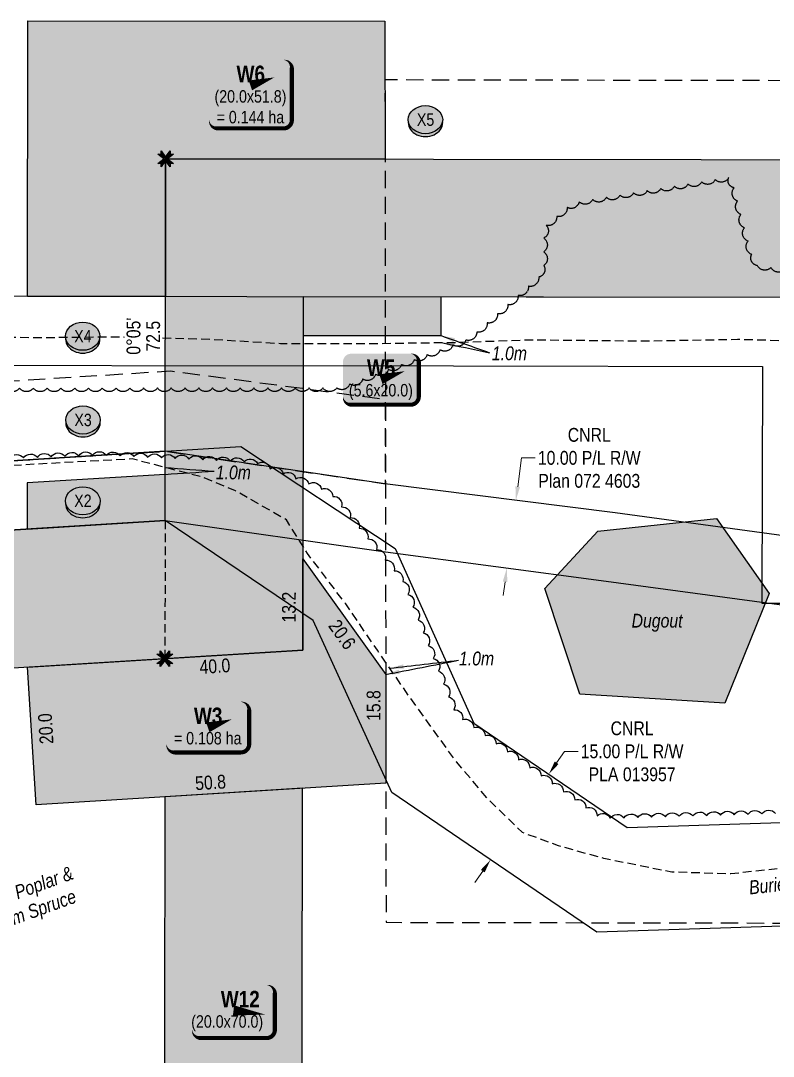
# Model space of a CAD drawing. Extents: x 487965 to 496519, y 6039746 to 6047500.
# Drawn here: x 490327 to 490872, y 6040726 to 6041476 of the extents above; entities that cross this region are included whole.
import ezdxf
from ezdxf.enums import TextEntityAlignment as Align

# ---------------------------------------------------------------- set-up
doc = ezdxf.new("R2010")
doc.units = 0
doc.header["$LTSCALE"] = 5
doc.header["$PDSIZE"] = 0.5
for name, pattern in [('0', [1, 1, 0]), ('foc-ACCESSROAD', [3.75, 2.5, -1.25]), ('foc-TRAV', [1.875, 1.25, -0.625]), ('UG_PIPE', [1.875, 1.25, -0.625])]:
    doc.linetypes.add(name, pattern=pattern)
doc.layers.get('Defpoints').update_dxf_attribs({"color": 9})
for name, color, linetype in [('AS-PIPE-UG', 44, 'UG_PIPE'), ('AS-PIPE-UG-T', 44, 'Continuous'), ('C-AR', 13, 'foc-ACCESSROAD'), ('F-RW', 190, 'Continuous'), ('F-WS', 190, 'foc-ACCESSROAD'), ('L-BD1', 253, 'Continuous'), ('L-MON', 1, 'Continuous'), ('P-CROSSINGS', 250, 'Continuous'), ('P-PROPOSED', 10, 'Continuous'), ('P-PROPOSED-H', 21, 'Continuous'), ('P-TEMP-BLOCKS', 250, 'Continuous'), ('P-TEMP-H', 41, 'Continuous'), ('P-TEMP_WORKSPACE', 46, 'Continuous'), ('P-TRAV', 4, 'foc-TRAV'), ('T-BUSH', 110, '0'), ('T-BUSH-T', 110, 'Continuous'), ('T-WATER', 160, 'Continuous'), ('T-WATER-H', 133, 'Continuous'), ('T-WATER-T', 170, 'Continuous')]:
    doc.layers.add(name, color=color, linetype=linetype)
for name, color, linetype, lineweight in [('F-RW-T', 190, 'Continuous', 9), ('P-TEMP-T', 46, 'Continuous', 18), ('T-TIE-T', 201, 'Continuous', 18)]:
    doc.layers.add(name, color=color, linetype=linetype, lineweight=lineweight)
doc.styles.add('80', font='ARIALN.TTF', dxfattribs={"height": 10})
doc.styles.add('80CG', font='ARIALN.TTF', dxfattribs={"height": 10})
doc.styles.add('80L', font='ARIALN.TTF', dxfattribs={"height": 10})
doc.styles.add('BOLD', font='ARIALNB.TTF')
doc.styles.add('Crossing', font='ARIALN.TTF', dxfattribs={"height": 10})
doc.dimstyles.new('Compass 5 000', dxfattribs={"dimscale": 5, "dimtxt": 9, "dimasz": 2, "dimexe": 0.2, "dimexo": 0.0625, "dimgap": 0.5, "dimtad": 0, "dimtih": 1, "dimtoh": 1, "dimzin": 0, "dimdsep": 46, "dimtxsty": '80CG', "dimcen": 0.1, "dimse1": 1, "dimse2": 1, "dimclrd": 256, "dimclrt": 256, "dimaunit": 1, "dimadec": 4, "dimazin": 0, "dimtfac": 0.06, "dimtofl": 0, "dimtmove": 0, "dimatfit": 1, "dimfxl": 0.2, "dimtolj": 1, "dimtzin": 0, "dimlwd": -1, "dimarcsym": 0})

# ---------------------------------------------------------------- blocks, each defined once
blk = doc.blocks.new('*D66')
at = {"layer": 'Defpoints', "color": 0, "transparency": 16777216}
for p in [(490202.58, 6041276.71), (490384.79, 6041276.39), (490384.7, 6041226.42)]:
    blk.add_point(p, dxfattribs=at)
at = {"layer": 'F-RW-T', "transparency": 16777216}
for p, q in [((490202.6, 6041286.71), (490202.66, 6041324.78)), ((490202.66, 6041324.78), (490212.66, 6041324.78)), ((490202.47, 6041216.74), (490202.46, 6041206.74))]:
    blk.add_line(p, q, dxfattribs=at)
for points in [[(490200.93, 6041286.71), (490204.26, 6041286.71), (490202.58, 6041276.71)], [(490200.81, 6041216.74), (490204.14, 6041216.73), (490202.49, 6041226.74)]]:
    blk.add_solid(points, dxfattribs=at)
at = {"layer": 'F-RW-T', "transparency": 16777216, "insert": (490251.75, 6041324.78), "char_height": 10, "attachment_point": 5, "style": '80CG'}
blk.add_mtext('\\A1;CNRL\\P10.00 P/L R/W\\PPlan 802 3164\\PPLA 941611', dxfattribs=at)
blk = doc.blocks.new('*D109')
at = {"layer": 'Defpoints', "color": 0, "transparency": 16777216}
for p in [(490687.43, 6041128.48), (490679.12, 6041079.62), (490680.89, 6041079.38)]:
    blk.add_point(p, dxfattribs=at)
at = {"layer": 'F-RW-T', "transparency": 16777216}
for p, q in [((490686.97, 6041138.63), (490689.74, 6041159.45)), ((490689.74, 6041159.45), (490699.74, 6041159.45)), ((490677.8, 6041069.7), (490676.48, 6041059.79))]:
    blk.add_line(p, q, dxfattribs=at)
for points in [[(490685.32, 6041138.85), (490688.62, 6041138.41), (490685.65, 6041128.72)], [(490676.15, 6041069.92), (490679.45, 6041069.48), (490679.12, 6041079.62)]]:
    blk.add_solid(points, dxfattribs=at)
at = {"layer": 'F-RW-T', "transparency": 16777216, "insert": (490738.83, 6041159.45), "char_height": 10, "attachment_point": 5, "style": '80CG'}
blk.add_mtext('\\A1;CNRL\\P10.00 P/L R/W\\PPlan 072 4603', dxfattribs=at)
blk = doc.blocks.new('*U126')
at = {"true_color": 0xff8aff}
h = blk.add_hatch(color=211, dxfattribs=at)
edge = h.paths.add_edge_path()
edge.add_line((-24, -18.19), (24, -18.19))
edge.add_arc((24, -12.19), 6, 270, 360)
edge.add_line((30, -12.19), (30, 12.5))
edge.add_arc((24, 12.5), 6, 0, 90)
edge.add_line((24, 18.5), (-24, 18.5))
edge.add_arc((-24, 12.5), 6, 90, 180)
edge.add_line((-30, 12.5), (-30, -12.19))
edge.add_arc((-24, -12.19), 6, 180, 270)
at = {"color": 250, "flags": 128}
blk.add_lwpolyline([(-24, -18.19, 3, 3, 0), (24, -18.19, 3, 3, 0.414214), (30, -12.19, 3, 3, 0), (30, 12.5, 3, 0, 0.414214), (24, 18.5, 0, 0, 0), (-24, 18.5, 0, 0, 0.414214), (-30, 12.5, 0, 0, 0), (-30, -12.19, 0, 3, 0.414214)], format="xyseb", close=True, dxfattribs=at)
at = {"flags": 128}
blk.add_lwpolyline([(17.32, 5.81, 0, 7.5, 0), (0, 0, 0, 0, 0)], format="xyseb", dxfattribs=at)
at = {"color": 250}
for tag, p, height, style in [('TEMP_AREA_W1_001', (-9.21, 2.24), 12, 'BOLD'), ('ENTER_TEXT_001', (-30.66, -12.47), 9, '80')]:
    blk.add_attdef(tag, p, '', height=height, dxfattribs=dict(at, style=style))
blk = doc.blocks.new('*U127')
at = {"true_color": 0xff8aff}
h = blk.add_hatch(color=211, dxfattribs=at)
edge = h.paths.add_edge_path()
edge.add_line((-21.5, -18.52), (21.5, -18.52))
edge.add_arc((21.5, -12.52), 6, 270, 360)
edge.add_line((27.5, -12.52), (27.5, 12.5))
edge.add_arc((21.5, 12.5), 6, 0, 90)
edge.add_line((21.5, 18.5), (-21.5, 18.5))
edge.add_arc((-21.5, 12.5), 6, 90, 180)
edge.add_line((-27.5, 12.5), (-27.5, -12.52))
edge.add_arc((-21.5, -12.52), 6, 180, 270)
at = {"color": 250, "flags": 128}
blk.add_lwpolyline([(-21.5, -18.52, 3, 3, 0), (21.5, -18.52, 3, 3, 0.414214), (27.5, -12.52, 3, 3, 0), (27.5, 12.5, 3, 0, 0.414214), (21.5, 18.5, 0, 0, 0), (-21.5, 18.5, 0, 0, 0.414214), (-27.5, 12.5, 0, 0, 0), (-27.5, -12.52, 0, 3, 0.414214)], format="xyseb", close=True, dxfattribs=at)
at = {"flags": 128}
blk.add_lwpolyline([(17.32, 5.81, 0, 7.5, 0), (0, 0, 0, 0, 0)], format="xyseb", dxfattribs=at)
at = {"color": 250}
for tag, p, height, style in [('TEMP_AREA_W1_001', (-9.21, 2.24), 12, 'BOLD'), ('ENTER_TEXT_001', (-30.66, -12.47), 9, '80')]:
    blk.add_attdef(tag, p, '', height=height, dxfattribs=dict(at, style=style))
blk = doc.blocks.new('*U101')
at = {"true_color": 0xff8aff}
h = blk.add_hatch(color=211, dxfattribs=at)
edge = h.paths.add_edge_path()
edge.add_line((-24, -31.19), (24, -31.19))
edge.add_arc((24, -25.19), 6, 270, 360)
edge.add_line((30, -25.19), (30, 12.5))
edge.add_arc((24, 12.5), 6, 0, 90)
edge.add_line((24, 18.5), (-24, 18.5))
edge.add_arc((-24, 12.5), 6, 90, 180)
edge.add_line((-30, 12.5), (-30, -25.19))
edge.add_arc((-24, -25.19), 6, 180, 270)
at = {"color": 250, "flags": 128}
blk.add_lwpolyline([(-24, -31.19, 3, 3, 0), (24, -31.19, 3, 3, 0.414214), (30, -25.19, 3, 3, 0), (30, 12.5, 3, 0, 0.414214), (24, 18.5, 0, 0, 0), (-24, 18.5, 0, 0, 0.414214), (-30, 12.5, 0, 0, 0), (-30, -25.19, 0, 3, 0.414214)], format="xyseb", close=True, dxfattribs=at)
at = {"flags": 128}
blk.add_lwpolyline([(17.32, 5.81, 0, 7.5, 0), (0, 0, 0, 0, 0)], format="xyseb", dxfattribs=at)
at = {"color": 250}
for tag, p, height, style in [('TEMP_AREA_W1_001', (-9.21, 2.24), 12, 'BOLD'), ('ENTER_TEXT_001', (-30.66, -12.47), 9, '80')]:
    blk.add_attdef(tag, p, '', height=height, dxfattribs=dict(at, style=style))
blk = doc.blocks.new('xing2')
h = blk.add_hatch(color=50)
h.dxf.hatch_style = 1
edge = h.paths.add_edge_path()
edge.add_ellipse((0, 0), major_axis=(-12.5, 0), ratio=0.816297, start_angle=0, end_angle=360)
h = blk.add_hatch(color=250)
h.dxf.hatch_style = 1
edge = h.paths.add_edge_path()
edge.add_ellipse((0, -2.05), major_axis=(-12.5, 0), ratio=0.816297, start_angle=0, end_angle=180)
edge.add_line((12.5, -2.05), (12.5, 0))
edge.add_ellipse((0, 0), major_axis=(-12.5, 0), ratio=0.816297, start_angle=0, end_angle=180, ccw=False)
edge.add_line((-12.5, 0), (-12.5, -2.05))
at = {"color": 250}
blk.add_ellipse((0, 0), major_axis=(-12.5, 0), ratio=0.816297, dxfattribs=at)
blk.add_ellipse((0, -2.05), major_axis=(-12.5, 0), ratio=0.816297, start_param=0, end_param=3.141593, dxfattribs=at)
at = {"color": 250, "style": 'Crossing'}
blk.add_attdef('CROSSING', text='', height=9, dxfattribs=at).set_placement((0.09, 0.02), align=Align.MIDDLE_CENTER)
at = {"color": 250, "style": 'Crossing', "flags": 1}
for tag, p in [('OWNER', (0.09, -12.49)), ('DESCRIPTION', (0.09, -25.77)), ('LOCATION', (0.09, -39.3)), ('DWG_REF', (0.09, -52.84))]:
    blk.add_attdef(tag, text='', height=9, dxfattribs=at).set_placement(p, align=Align.MIDDLE_CENTER)
blk = doc.blocks.new('TEMP')
h = blk.add_hatch(color=255)
h.dxf.hatch_style = 1
h.paths.add_polyline_path([(0, 0.25), (-0.67, 1.15), (-0.67, 0.67), (-1.15, 0.67), (-0.25, 0), (-1.15, -0.67), (-0.67, -0.67), (-0.67, -1.15), (0, -0.25), (0.67, -1.15), (0.67, -0.67), (1.15, -0.67), (0.25, 0), (1.15, 0.67), (0.67, 0.67), (0.67, 1.15)])
h.paths.add_polyline_path([(0.57, 0.85), (0.57, 0.57), (0.85, 0.57), (0.08, 0), (0.85, -0.57), (0.57, -0.57), (0.57, -0.85), (0, -0.08), (-0.57, -0.85), (-0.57, -0.57), (-0.85, -0.57), (-0.08, 0), (-0.85, 0.57), (-0.57, 0.57), (-0.57, 0.85), (0, 0.08)], flags=16)
h = blk.add_hatch(color=1)
h.dxf.hatch_style = 1
h.paths.add_polyline_path([(0, 0.08), (-0.57, 0.85), (-0.57, 0.57), (-0.85, 0.57), (-0.08, 0), (-0.85, -0.57), (-0.57, -0.57), (-0.57, -0.85), (0, -0.08), (0.57, -0.85), (0.57, -0.57), (0.85, -0.57), (0.08, 0), (0.85, 0.57), (0.57, 0.57), (0.57, 0.85)])
at = {"color": 1}
for p, q in [((-0.08, 0), (0.08, 0)), ((0, 0.08), (0, -0.08))]:
    blk.add_line(p, q, dxfattribs=at)
at = {"color": 255, "flags": 128}
blk.add_lwpolyline([(-0.25, 0), (-1.15, 0.67), (-0.67, 0.67), (-0.67, 1.15), (0, 0.25), (0.67, 1.15), (0.67, 0.67), (1.15, 0.67), (0.25, 0), (1.15, -0.67), (0.67, -0.67), (0.67, -1.15), (0, -0.25), (-0.67, -1.15), (-0.67, -0.67), (-1.15, -0.67)], close=True, dxfattribs=at)
at = {"color": 1, "flags": 128}
blk.add_lwpolyline([(-0.08, 0), (-0.85, 0.57), (-0.57, 0.57), (-0.57, 0.85), (0, 0.08), (0.57, 0.85), (0.57, 0.57), (0.85, 0.57), (0.08, 0), (0.85, -0.57), (0.57, -0.57), (0.57, -0.85), (0, -0.08), (-0.57, -0.85), (-0.57, -0.57), (-0.85, -0.57)], close=True, dxfattribs=at)
blk = doc.blocks.new('*D124')
at = {"layer": 'Defpoints', "color": 0, "transparency": 16777216}
for p in [(490714.64, 6040926.73), (490667.26, 6040868.16), (490672.36, 6040864.68)]:
    blk.add_point(p, dxfattribs=at)
at = {"layer": 'F-RW-T', "transparency": 16777216}
for p, q in [((490715.18, 6040938.46), (490720.81, 6040946.72)), ((490720.81, 6040946.72), (490730.81, 6040946.72)), ((490661.63, 6040859.89), (490656, 6040851.63))]:
    blk.add_line(p, q, dxfattribs=at)
for points in [[(490713.8, 6040939.4), (490716.55, 6040937.52), (490709.54, 6040930.2)], [(490660.26, 6040860.83), (490663.01, 6040858.95), (490667.26, 6040868.16)]]:
    blk.add_solid(points, dxfattribs=at)
at = {"layer": 'F-RW-T', "transparency": 16777216, "insert": (490769.89, 6040946.72), "char_height": 10, "attachment_point": 5, "style": '80CG'}
blk.add_mtext('\\A1;CNRL\\P15.00 P/L R/W\\PPLA 013957', dxfattribs=at)
blk = doc.blocks.new('*U97')
at = {"true_color": 0xff8aff}
h = blk.add_hatch(color=211, dxfattribs=at)
edge = h.paths.add_edge_path()
edge.add_line((-24, -20), (24, -20))
edge.add_arc((24, -14), 6, 270, 360)
edge.add_line((30, -14), (30, 12.5))
edge.add_arc((24, 12.5), 6, 0, 90)
edge.add_line((24, 18.5), (-24, 18.5))
edge.add_arc((-24, 12.5), 6, 90, 180)
edge.add_line((-30, 12.5), (-30, -14))
edge.add_arc((-24, -14), 6, 180, 270)
at = {"color": 250, "flags": 128}
blk.add_lwpolyline([(-24, -20, 3, 3, 0), (24, -20, 3, 3, 0.414214), (30, -14, 3, 3, 0), (30, 12.5, 3, 0, 0.414214), (24, 18.5, 0, 0, 0), (-24, 18.5, 0, 0, 0.414214), (-30, 12.5, 0, 0, 0), (-30, -14, 0, 3, 0.414214)], format="xyseb", close=True, dxfattribs=at)
at = {"flags": 128}
blk.add_lwpolyline([(22.88, -2.94, 0, 7.5, 0), (0, 0, 0, 0, 0)], format="xyseb", dxfattribs=at)
at = {"color": 250}
for tag, p, height, style in [('TEMP_AREA_W1_001', (-9.21, 2.24), 12, 'BOLD'), ('ENTER_TEXT_001', (-30.66, -12.47), 9, '80')]:
    blk.add_attdef(tag, p, '', height=height, dxfattribs=dict(at, style=style))

msp = doc.modelspace()

# ---------------------------------------------------------------- hatches: boundary and pattern name
at = {"layer": 'P-PROPOSED-H'}
h = msp.add_hatch(color=256, dxfattribs=at)
h.dxf.hatch_style = 1
h.paths.add_polyline_path([(491402.318, 6041275.019), (490531.57, 6041276.247), (490531.208, 6041020.104), (490223.912, 6041001.036), (490070.629, 6040941.149), (489428.582, 6040553.853), (489521.508, 6040399.804), (489435.925, 6040348.179), (489291.374, 6040587.811), (490026.353, 6041031.165), (490202.016, 6041099.817), (490431.393, 6041114.05), (490431.763, 6041376.336), (491402.458, 6041374.967)])
at = {"layer": 'P-TEMP-H'}
h = msp.add_hatch(color=256, dxfattribs=at)
h.dxf.hatch_style = 1
h.paths.add_polyline_path([(490331.674, 6041276.529), (490331.956, 6041476.425), (490590.705, 6041476.06), (490590.832, 6041376.112), (490431.763, 6041376.336), (490431.622, 6041276.388)])
h = msp.add_hatch(color=256, dxfattribs=at)
h.dxf.hatch_style = 1
h.paths.add_polyline_path([(490631.478, 6041248.11), (490631.517, 6041276.106), (490531.57, 6041276.247), (490531.53, 6041248.251)])
h = msp.add_hatch(color=256, dxfattribs=at)
h.dxf.hatch_style = 1
h.paths.add_polyline_path([(490331.436, 6041107.848), (490431.393, 6041114.05), (490431.44, 6041147.538), (490331.483, 6041141.336)])
h = msp.add_hatch(color=256, dxfattribs=at)
h.dxf.hatch_style = 1
h.paths.add_polyline_path([(490591.343, 6040923.696), (490337.886, 6040907.968), (490331.696, 6041007.724), (490531.208, 6041020.104), (490531.302, 6041086.273), (490591.273, 6041002.471)])
h = msp.add_hatch(color=256, dxfattribs=at)
h.dxf.hatch_style = 1
h.paths.add_polyline_path([(490530.565, 6040563.795), (490531.067, 6040919.955), (490431.11, 6040913.753), (490430.617, 6040563.936)])
at = {"layer": 'T-WATER-H'}
h = msp.add_hatch(color=256, dxfattribs=at)
h.dxf.hatch_style = 1
h.paths.add_polyline_path([(490837.179, 6040981.63), (490731.961, 6040988.298), (490706.66, 6041064.903), (490745.041, 6041106.254), (490831.17, 6041115.585), (490869.288, 6041061.267)])

# ---------------------------------------------------------------- linework, layer by layer
at = {"layer": 'AS-PIPE-UG', "flags": 128}
for points in [[(490054.886, 6040838.518), (490081.813, 6041184.285), (490095.303, 6041217.255), (490110.028, 6041225.465), (490126.253, 6041233.52), (490152.743, 6041240.44), (490223.493, 6041247.515), (490292.748, 6041247.45), (490337.738, 6041246.71), (490396.548, 6041247.345), (490465.998, 6041245.465), (490515.138, 6041242.465), (490586.743, 6041242.51), (490643.803, 6041243.275), (490696.313, 6041245.195), (490778.138, 6041244.245), (490846.293, 6041245.515), (490970.168, 6041242.165), (491121.543, 6041243.86), (491271.598, 6041249.46), (491402.271, 6041241.713)], [(491073.923, 6040956.225), (491070.748, 6040954.52), (491063.288, 6040948.54), (491030.673, 6040926.08), (491006.573, 6040909.48), (490972.693, 6040885.68), (490949.983, 6040873.74), (490895.918, 6040863.84), (490841.408, 6040857.895), (490798.618, 6040859.19), (490749.478, 6040869.085), (490716.438, 6040878.35), (490690.453, 6040887.855), (490665.083, 6040912.545), (490642.538, 6040939.175), (490607.818, 6040987.275), (490585.268, 6041020), (490562.348, 6041053.61), (490534.663, 6041090.115), (490519.453, 6041114.49), (490482.408, 6041135.6), (490459.218, 6041145.37), (490407.533, 6041158.71), (490316.243, 6041153.735), (490238.958, 6041148.43), (490164.118, 6041121.535), (490117.803, 6041105.145), (490063.153, 6041092.725), (490047.008, 6041083.745), (490007.423, 6041071.45), (489969.898, 6041051.615), (489913.453, 6041010.6), (489770.913, 6040916.745), (489627.798, 6040826.905), (489514.763, 6040757.86), (489398.603, 6040688.05), (489264.643, 6040607.375), (489205.929, 6040571.539)]]:
    msp.add_lwpolyline(points, dxfattribs=at)
at = {"layer": 'C-AR', "flags": 128}
msp.add_lwpolyline([(489196.516, 6040587.093), (489283.915, 6040641.512), (490004.215, 6041076.174), (490115.435, 6041119.497), (490191.053, 6041149.202), (490328.269, 6041157.8), (490381.239, 6041161.119), (490431.464, 6041164.266), (490591.132, 6041140.709), (490591.082, 6041201.754), (490435.266, 6041222.329), (490142.962, 6041203.704), (490128.698, 6041202.795), (489957.717, 6041135.669), (489156.957, 6040652.741)], dxfattribs=at)
at = {"layer": 'F-RW', "flags": 128}
for points in [[(491402.318, 6041275.019), (491299.988, 6041275.164), (490490.59, 6041276.305), (490057.893, 6041276.915), (490002.116, 6040487.78)], [(490092.242, 6040487.78), (490144.66, 6041226.819), (490640.441, 6041226.12), (490864.364, 6041225.804), (490864.016, 6041054.253), (490913.976, 6041054.152), (490914.325, 6041225.733), (491200.104, 6041225.33), (491402.247, 6041225.045)], [(489196.516, 6040587.093), (489283.915, 6040641.512), (490004.215, 6041076.174), (490115.435, 6041119.497), (490191.053, 6041149.202), (490328.269, 6041157.8), (490381.239, 6041161.119), (490486.165, 6041167.694), (490598.179, 6041093.894), (490655.278, 6040967.16), (490766.423, 6040891.451), (490981.761, 6040898.445), (491112.829, 6040987.196), (491154.859, 6040925.127), (491005.608, 6040824.04), (490744.308, 6040815.65), (490595.738, 6040916.9), (490538.821, 6041041.675), (490431.393, 6041114.05), (490202.016, 6041099.817), (490026.353, 6041031.165), (489291.374, 6040587.811), (489222.142, 6040544.655)], [(489222.142, 6040544.655), (489291.374, 6040587.811), (490026.353, 6041031.165), (490202.016, 6041099.817), (490431.393, 6041114.05), (490591.22, 6041091.313), (490750.985, 6041070.053), (490910.608, 6041048.585), (490917.135, 6041098.034), (490757.575, 6041119.577), (490590.656, 6041140.77), (490431.464, 6041164.266), (490381.239, 6041161.119), (490328.269, 6041157.8), (490191.053, 6041149.202), (490115.435, 6041119.497), (490004.215, 6041076.174), (489283.915, 6040641.512), (489196.516, 6040587.093)]]:
    msp.add_lwpolyline(points, dxfattribs=at)
at = {"layer": 'F-WS', "flags": 128}
msp.add_lwpolyline([(491199.841, 6041432.381), (490590.759, 6041433.482), (490591.192, 6041092.909), (490591.536, 6040822.801), (491200.617, 6040821.7)], close=True, dxfattribs=at)
at = {"layer": 'P-PROPOSED', "flags": 128}
msp.add_lwpolyline([(491402.318, 6041275.019), (490531.57, 6041276.247), (490531.208, 6041020.104), (490223.912, 6041001.036), (490070.629, 6040941.149), (489428.582, 6040553.853), (489521.508, 6040399.804), (489435.925, 6040348.179), (489291.374, 6040587.811), (490026.353, 6041031.165), (490202.016, 6041099.817), (490431.393, 6041114.05), (490431.763, 6041376.336), (491402.458, 6041374.967)], dxfattribs=at)
at = {"layer": 'P-TEMP_WORKSPACE', "flags": 128}
for points in [[(490331.674, 6041276.529), (490331.956, 6041476.425), (490590.705, 6041476.06), (490590.832, 6041376.112), (490431.763, 6041376.336), (490431.622, 6041276.388)], [(490591.343, 6040923.696), (490337.886, 6040907.968), (490331.696, 6041007.724), (490531.208, 6041020.104), (490531.302, 6041086.273), (490591.273, 6041002.471)]]:
    msp.add_lwpolyline(points, close=True, dxfattribs=at)
at = {"layer": 'P-TEMP_WORKSPACE'}
for points in [[(490631.478, 6041248.11), (490631.478, 6041248.11), (490631.478, 6041248.11), (490631.517, 6041276.106), (490531.57, 6041276.247), (490531.53, 6041248.251)], [(490331.436, 6041107.848), (490431.393, 6041114.05), (490431.44, 6041147.538), (490331.483, 6041141.336)], [(490530.565, 6040563.795), (490531.067, 6040919.955), (490431.11, 6040913.753), (490430.617, 6040563.936)]]:
    msp.add_lwpolyline(points, close=True, dxfattribs=at)
at = {"layer": 'P-TRAV', "flags": 128}
msp.add_lwpolyline([(490431.393, 6041114.05), (490431.252, 6041013.902)], dxfattribs=at)
at = {"layer": 'T-BUSH', "flags": 128}
msp.add_lwpolyline([(491402.231, 6041213.617, -0.1802019), (491398.751, 6041216.072, -0.5205671), (491388.756, 6041216.182, -0.5205671), (491378.762, 6041216.252, -0.5205671), (491368.768, 6041216.12, -0.5205671), (491358.774, 6041215.989, -0.5205671), (491348.781, 6041215.857, -0.5205671), (491338.787, 6041215.725, -0.5205671), (491328.793, 6041215.593, -0.5205671), (491318.799, 6041215.461, -0.5205671), (491308.805, 6041215.329, -0.5205671), (491298.811, 6041215.197, -0.5205671), (491288.817, 6041215.065, -0.5205671), (491278.824, 6041215.014, -0.5205671), (491268.833, 6041215.294, -0.5205671), (491258.842, 6041215.573, -0.5205671), (491248.851, 6041215.853, -0.5205671), (491238.86, 6041216.132, -0.5205671), (491228.869, 6041216.411, -0.5205671), (491218.878, 6041216.691, -0.5205671), (491208.888, 6041216.97, -0.5205671), (491198.897, 6041217.25, -0.5205671), (491191.288, 6041223.516, -0.5205671), (491183.836, 6041230.176, -0.5205671), (491176.384, 6041236.837, -0.5205671), (491168.932, 6041243.498, -0.5205671), (491161.481, 6041250.159, -0.5205671), (491154.029, 6041256.82, -0.5205671), (491146.577, 6041263.481, -0.5205671), (491139.125, 6041270.141, -0.5205671), (491131.673, 6041276.802, -0.5205671), (491124.222, 6041283.463, -0.5205671), (491116.77, 6041290.124, -0.5205671), (491109.318, 6041296.785, -0.5205671), (491101.866, 6041303.445, -0.5205671), (491094.414, 6041310.106, -0.5205671), (491086.963, 6041316.767, -0.5205671), (491078.687, 6041321.359, -0.5205671), (491068.696, 6041321.644, -0.5205671), (491058.705, 6041321.929, -0.5205671), (491048.715, 6041322.214, -0.5205671), (491042.158, 6041315.029, -0.5205671), (491035.869, 6041307.261, -0.5205671), (491029.581, 6041299.492, -0.5205671), (491029.476, 6041290.082, -0.5205671), (491031.082, 6041280.217, -0.5205671), (491032.688, 6041270.352, -0.5205671), (491034.294, 6041260.487, -0.5205671), (491035.9, 6041250.622, -0.5205671), (491037.506, 6041240.757, -0.5205671), (491039.112, 6041230.892, -0.5205671), (491035.184, 6041226.16, -0.5205671), (491025.226, 6041227.018, -0.5205671), (491015.269, 6041227.877, -0.5205671), (491005.311, 6041228.736, -0.5205671), (490995.353, 6041229.595, -0.5205671), (490985.395, 6041230.453, -0.5205671), (490975.437, 6041231.312, -0.5205671), (490965.48, 6041232.171, -0.5205671), (490955.522, 6041233.029, -0.5205671), (490945.564, 6041233.888, -0.5205671), (490935.606, 6041234.747, -0.5205671), (490925.884, 6041236.074, -0.5205671), (490919.253, 6041243.553, -0.5205671), (490912.623, 6041251.032, -0.5205671), (490905.992, 6041258.511, -0.5205671), (490900.052, 6041266.391, -0.5205671), (490896.837, 6041275.854, -0.5205671), (490893.621, 6041285.318, -0.5205671), (490890.281, 6041294.631, -0.5205671), (490880.39, 6041296.066, -0.5205671), (490870.499, 6041297.502, -0.5205671), (490860.608, 6041298.938, -0.5205671), (490856.583, 6041306.996, -0.5205671), (490853.963, 6041316.642, -0.5205671), (490851.344, 6041326.287, -0.5205671), (490848.809, 6041335.955, -0.5205671), (490846.349, 6041345.642, -0.5205671), (490843.889, 6041355.33, -0.5205671), (490840.002, 6041362.842, -0.5205671), (490830.137, 6041361.239, -0.5205671), (490820.272, 6041359.636, -0.5205671), (490810.406, 6041358.033, -0.5205671), (490800.541, 6041356.43, -0.5205671), (490790.675, 6041354.827, -0.5205671), (490780.81, 6041353.224, -0.5205671), (490770.945, 6041351.621, -0.5205671), (490761.079, 6041350.018, -0.5205671), (490751.214, 6041348.415, -0.5205671), (490741.348, 6041346.812, -0.5205671), (490731.483, 6041345.209, -0.5205671), (490722.788, 6041341.093, -0.5205671), (490715.214, 6041334.571, -0.5205671), (490707.641, 6041328.049, -0.5205671), (490705.843, 6041318.889, -0.5205671), (490705.872, 6041308.894, -0.5205671), (490705.901, 6041298.9, -0.5205671), (490702.2, 6041290.576, -0.5205671), (490694.721, 6041283.946, -0.5205671), (490687.243, 6041277.315, -0.5205671), (490679.764, 6041270.684, -0.5205671), (490672.286, 6041264.053, -0.5205671), (490664.807, 6041257.423, -0.5205671), (490657.329, 6041250.792, -0.5205671), (490649.349, 6041244.989, -0.5205671), (490640.004, 6041241.446, -0.5205671), (490630.658, 6041237.903, -0.5205671), (490621.312, 6041234.359, -0.5205671), (490611.967, 6041230.816, -0.5205671), (490602.621, 6041227.273, -0.5205671), (490593.275, 6041223.73, -0.5205671), (490583.93, 6041220.187, -0.5205671), (490574.584, 6041216.644, -0.5205671), (490565.238, 6041213.101, -0.5205671), (490555.77, 6041210.228, -0.5205671), (490545.775, 6041210.223, -0.5205671), (490535.78, 6041210.218, -0.5205671), (490525.785, 6041210.213, -0.5205671), (490515.79, 6041210.208, -0.5205671), (490505.796, 6041210.203, -0.5205671), (490495.801, 6041210.199, -0.5205671), (490485.806, 6041210.194, -0.5205671), (490475.811, 6041210.189, -0.5205671), (490465.816, 6041210.184, -0.5205671), (490455.822, 6041210.179, -0.5205671), (490445.827, 6041210.174, -0.5205671), (490435.832, 6041210.17, -0.5205671), (490425.837, 6041210.165, -0.5205671), (490415.842, 6041210.16, -0.5205671), (490405.848, 6041210.155, -0.5205671), (490395.853, 6041210.15, -0.5205671), (490385.858, 6041210.145, -0.5205671), (490375.863, 6041210.141, -0.5205671), (490365.869, 6041210.136, -0.5205671), (490355.874, 6041210.131, -0.5205671), (490345.879, 6041210.126, -0.5205671), (490335.884, 6041210.121, -0.5205671), (490325.889, 6041210.116, -0.5205671), (490315.895, 6041210.112, -0.5205671), (490305.9, 6041210.107, -0.5205671), (490295.905, 6041210.102, -0.5205671), (490285.91, 6041210.097, -0.5205671), (490275.92, 6041209.908, -0.5205671), (490265.94, 6041209.371, -0.5205671), (490255.96, 6041208.834, -0.5205671), (490245.979, 6041208.297, -0.5205671), (490235.999, 6041207.76, -0.5205671), (490226.019, 6041207.224, -0.5205671), (490216.038, 6041206.687, -0.5205671), (490206.058, 6041206.15, -0.5205671), (490196.078, 6041205.613, -0.5205671), (490186.347, 6041205.09)], format="xyb", dxfattribs=at)
at = {"layer": 'T-BUSH', "linetype": 'Continuous', "flags": 128}
msp.add_lwpolyline([(490318.847, 6041159.128, -0.5205671), (490328.835, 6041159.503, -0.5205671), (490338.823, 6041159.878, -0.5205671), (490348.811, 6041160.253, -0.5205671), (490358.798, 6041160.628, -0.5205671), (490368.786, 6041161.003, -0.5205671), (490378.774, 6041161.377, -0.5205671), (490388.76, 6041161.39, -0.5205671), (490398.744, 6041160.93, -0.5205671), (490408.728, 6041160.47, -0.5205671), (490418.713, 6041160.011, -0.5205671), (490428.697, 6041159.551, -0.5205671), (490438.681, 6041159.091, -0.5205671), (490448.665, 6041158.632, -0.5205671), (490458.65, 6041158.172, -0.5205671), (490468.634, 6041157.712, -0.5205671), (490478.618, 6041157.253, -0.5205671), (490488.602, 6041156.793, -0.5205671), (490498.369, 6041155.321, -0.5205671), (490507.663, 6041151.644, -0.5205671), (490516.957, 6041147.967, -0.5205671), (490526.251, 6041144.29, -0.5205671), (490535.545, 6041140.614, -0.5205671), (490544.838, 6041136.937, -0.5205671), (490552.936, 6041131.618, -0.5205671), (490559.283, 6041123.897, -0.5205671), (490565.63, 6041116.177, -0.5205671), (490571.978, 6041108.456, -0.5205671), (490578.325, 6041100.735, -0.5205671), (490584.672, 6041093.015, -0.5205671), (490591.02, 6041085.294, -0.5205671), (490597.367, 6041077.573, -0.5205671), (490603.674, 6041069.829, -0.5205671), (490607.363, 6041060.54, -0.5205671), (490611.052, 6041051.251, -0.5205671), (490614.741, 6041041.962, -0.5205671), (490618.43, 6041032.673, -0.5205671), (490622.119, 6041023.384, -0.5205671), (490625.808, 6041014.095, -0.5205671), (490629.497, 6041004.806, -0.5205671), (490633.186, 6040995.517, -0.5205671), (490636.875, 6040986.228, -0.5205671), (490640.564, 6040976.939, -0.5205671), (490647.004, 6040969.744, -0.5205671), (490655.136, 6040963.933, -0.5205671), (490663.268, 6040958.122, -0.5205671), (490671.4, 6040952.31, -0.5205671), (490679.531, 6040946.499, -0.5205671), (490687.663, 6040940.688, -0.5205671), (490695.795, 6040934.877, -0.5205671), (490703.927, 6040929.065, -0.5205671), (490712.058, 6040923.254, -0.5205671), (490720.19, 6040917.443, -0.5205671), (490728.322, 6040911.632, -0.5205671), (490736.454, 6040905.821, -0.5205671), (490744.585, 6040900.009, -0.5205671), (490754.027, 6040898.26, -0.5205671), (490764.018, 6040898.544, -0.5205671), (490774.008, 6040898.827, -0.5205671), (490783.999, 6040899.11, -0.5205671), (490793.99, 6040899.393, -0.5205671), (490803.981, 6040899.676, -0.5205671), (490813.972, 6040899.959, -0.5205671), (490823.962, 6040900.243, -0.5205671), (490833.953, 6040900.526, -0.5205671), (490843.944, 6040900.809, -0.5205671), (490853.935, 6040901.092, -0.5205671), (490863.925, 6040901.375, -0.5205671), (490873.916, 6040901.659, -0.5205671)], format="xyb", dxfattribs=at)
at = {"layer": 'T-WATER', "flags": 128}
msp.add_lwpolyline([(490837.179, 6040981.63), (490731.961, 6040988.298), (490706.66, 6041064.903), (490745.041, 6041106.254), (490831.17, 6041115.585), (490869.288, 6041061.267), (490837.179, 6040981.63)], close=True, dxfattribs=at)

# ---------------------------------------------------------------- block references
at = {"layer": 'L-MON', "color": 2, "xscale": 4.997394299999968, "yscale": 4.997394299999968, "zscale": 4.997394299999968}
for p in [(490431.763, 6041376.336), (490431.252, 6041013.902)]:
    msp.add_blockref('TEMP', p, dxfattribs=at)
at = {"layer": 'P-CROSSINGS', "color": 4}
for p, xscale, yscale, zscale, values in [((490620.097, 6041404.688), 0.998957991586894, 0.998957991586894, 0.998957991586894, {'CROSSING': 'X5'}), ((490371.708, 6041247.688), 0.998957991586894, 0.998957991586894, 0.998957991586894, {'CROSSING': 'X4'}), ((490371.842, 6041186.97), 0.99947886, 0.99947886, 0.99947886, {'CROSSING': 'X3'}), ((490371.718, 6041128.342), 0.99947886, 0.99947886, 0.99947886, {'CROSSING': 'X2'})]:
    msp.add_blockref('xing2', p, dxfattribs=dict(at, xscale=xscale, yscale=yscale, zscale=zscale)).add_auto_attribs(values)
at = {"layer": 'P-TEMP-BLOCKS'}
ref = msp.add_blockref('*U101', (490493.26, 6041429.514), dxfattribs=dict(at, xscale=0.99947886, yscale=0.99947886, zscale=0.99947886))
ref.add_attrib('TEMP_AREA_W1_001', 'W6', (490483.177, 6041431.86), dxfattribs={"layer": '0', "color": 250, "height": 11.9937, "style": 'BOLD'})
ref.add_attrib('ENTER_TEXT_001', '(20.0x51.8)', (490467.198, 6041417.051), dxfattribs={"layer": '0', "color": 250, "height": 8.99531, "style": '80'})
ref.add_attrib('ENTER_TEXT_002', '= 0.144 ha', (490468.704, 6041402.022), dxfattribs={"layer": '0', "color": 250, "height": 8.9953, "style": '80'})
ref = msp.add_blockref('*U127', (490587.798, 6041216.524), dxfattribs=dict(at, xscale=0.99947886, yscale=0.99947886, zscale=0.99947886))
ref.add_attrib('TEMP_AREA_W1_001', 'W5', (490577.682, 6041218.89), dxfattribs={"layer": '0', "color": 250, "height": 11.9937, "style": 'BOLD'})
ref.add_attrib('ENTER_TEXT_001', '(5.6x20.0)', (490564.601, 6041204.061), dxfattribs={"layer": '0', "color": 250, "height": 8.9953, "style": '80'})
ref = msp.add_blockref('*U126', (490462.331, 6040964.141), dxfattribs=dict(at, xscale=0.99947886, yscale=0.99947886, zscale=0.99947886))
ref.add_attrib('TEMP_AREA_W1_001', 'W3', (490452.296, 6040966.486), dxfattribs={"layer": '0', "color": 250, "height": 11.9937, "style": 'BOLD'})
ref.add_attrib('ENTER_TEXT_001', '= 0.108 ha', (490437.775, 6040951.794), dxfattribs={"layer": '0', "color": 250, "height": 8.9953, "style": '80'})
at = {"layer": 'P-TEMP-BLOCKS', "xscale": 0.99947886, "yscale": 0.99947886, "zscale": 0.99947886}
msp.add_blockref('*U97', (490480.973, 6040758.885), dxfattribs=at).add_auto_attribs({'TEMP_AREA_W1_001': 'W12', 'ENTER_TEXT_001': '(20.0x70.0)'})

# ---------------------------------------------------------------- texts
at = {"layer": 'AS-PIPE-UG-T', "insert": (490853.802, 6040852.869), "char_height": 9.99479, "attachment_point": 1, "rotation": 6.224224, "style": '80L'}
msp.add_mtext_dynamic_manual_height_columns('\\pi0.29882;{\\fArial Narrow|b0|i1|c0|p34;Buried Pipe}', width=59.00511, gutter_width=49.974, heights=[0], dxfattribs=at)
at = {"layer": 'P-TEMP-T', "insert": (490516.129, 6041040.169), "char_height": 9.9896, "attachment_point": 1, "rotation": 89.919195, "style": '80L', "bg_fill": 1, "box_fill_scale": 1.15, "bg_fill_color": 21, "bg_fill_transparency": 0}
msp.add_mtext_dynamic_manual_height_columns('13.2', width=21.76897, gutter_width=49.948, heights=[0], dxfattribs=at)
at = {"layer": 'P-TEMP-T', "char_height": 9.9896, "attachment_point": 1, "style": '80L'}
for s, insert, rotation in [('20.6', (490557.364, 6041043.45), 305.588472), ('40.0', (490456.048, 6041012.833), 3.550685), ('15.8', (490577.523, 6040968.778), 90.072862), ('20.0', (490340.558, 6040951.763), 93.550685), ('50.8', (490452.892, 6040928.539), 3.550685)]:
    msp.add_mtext_dynamic_manual_height_columns(s, width=25.63891, gutter_width=49.948, heights=[0], dxfattribs=dict(at, insert=insert, rotation=rotation))
at = {"layer": 'T-BUSH-T', "insert": (490291.841, 6040838.168), "char_height": 9.99481, "attachment_point": 1, "rotation": 20, "style": '80L'}
msp.add_mtext_dynamic_manual_height_columns('\\pi-0.01479;{\\fArial Narrow|b0|i1|c0|p34;35cm Poplar & \\P\\pi3.88155;25cm Spruce}', width=74.26335, gutter_width=49.974, heights=[0], dxfattribs=at)
at = {"layer": 'T-TIE-T', "char_height": 9.99479, "width": 25.58468, "attachment_point": 2, "style": '80L'}
for insert in [(490680.97, 6041240.329), (490480.845, 6041153.953), (490657.138, 6041019.066)]:
    msp.add_mtext('{\\fArial Narrow|b0|i1|c0|p34;1.0m}', dxfattribs=dict(at, insert=insert))
at = {"layer": 'T-WATER-T', "insert": (490769.229, 6041046.486), "char_height": 9.99479, "attachment_point": 1, "style": '80L'}
msp.add_mtext_dynamic_manual_height_columns('\\pi0.32609;{\\fArial Narrow|b0|i1|c0|p34;Dugout}', width=37.46109, gutter_width=249.87, heights=[0], dxfattribs=at)

# ---------------------------------------------------------------- dimensions: what is measured, and where the dimension line sits
at = {"layer": 'F-RW-T'}
for base, p1, p2, angle, text, picture, middle in [((490202.58, 6041276.711), (490384.698, 6041226.418), (490384.786, 6041276.392), 89.899479, 'CNRL\\P10.00 P/L R/W\\PPlan 802 3164\\PPLA 941611', '*D66', (490251.75, 6041324.781)), ((490679.117, 6041079.617), (490687.427, 6041128.483), (490680.893, 6041079.38), 262.420279, 'CNRL\\P10.00 P/L R/W\\PPlan 072 4603', '*D109', (490738.826, 6041159.452))]:
    dim = msp.add_linear_dim(base=base, p1=p1, p2=p2, angle=angle, text=text, dimstyle='Compass 5 000', dxfattribs=at)
    dim.commit()
    dim.dimension.update_dxf_attribs({"geometry": picture, "text_midpoint": middle, "dimtype": 161})
at = {"layer": 'F-RW-T', "color": 2}
dim = msp.add_linear_dim(base=(490667.264, 6040868.156), p1=(490714.638, 6040926.725), p2=(490672.358, 6040864.684), angle=235.72569, text='CNRL\\P15.00 P/L R/W\\PPLA 013957', dimstyle='Compass 5 000', dxfattribs=at)
dim.commit()
dim.dimension.update_dxf_attribs({"geometry": '*D124', "text_midpoint": (490769.894, 6040946.723), "dimtype": 161})

# ---------------------------------------------------------------- leaders
at = {"layer": 'T-TIE-T', "path_type": 1}
for points in [[(490631.44, 6041243.11), (490666.585, 6041235.747)], [(490631.478, 6041248.11), (490666.585, 6041235.747)], [(490591.273, 6041002.471), (490643.975, 6041012.81)], [(490594.212, 6041007.02), (490643.975, 6041012.81)]]:
    msp.add_leader(points, dimstyle='Compass 5 000', dxfattribs=at)
for points in [[(490431.447, 6041152.538), (490466.991, 6041149.847)], [(490431.44, 6041147.538), (490466.991, 6041149.847)]]:
    msp.add_leader(points, dimstyle='Compass 5 000', override={"dimgap": 0.5, "dimtad": 0}, dxfattribs=at)

# ---------------------------------------------------------------- next in the draw order: texts
at = {"layer": 'L-BD1', "insert": (490403.439, 6041234.011), "char_height": 9.99479, "width": 26.41638, "attachment_point": 1, "rotation": 89.9192, "line_spacing_factor": 0.855, "style": '80L', "bg_fill": 3, "box_fill_scale": 1.15, "bg_fill_color": 256, "bg_fill_true_color": 256, "bg_fill_transparency": 0}
msp.add_mtext("\\pi0.27837;0°05'\\P\\pi2.56572;72.5", dxfattribs=at)

doc.saveas('drawing.dxf')
